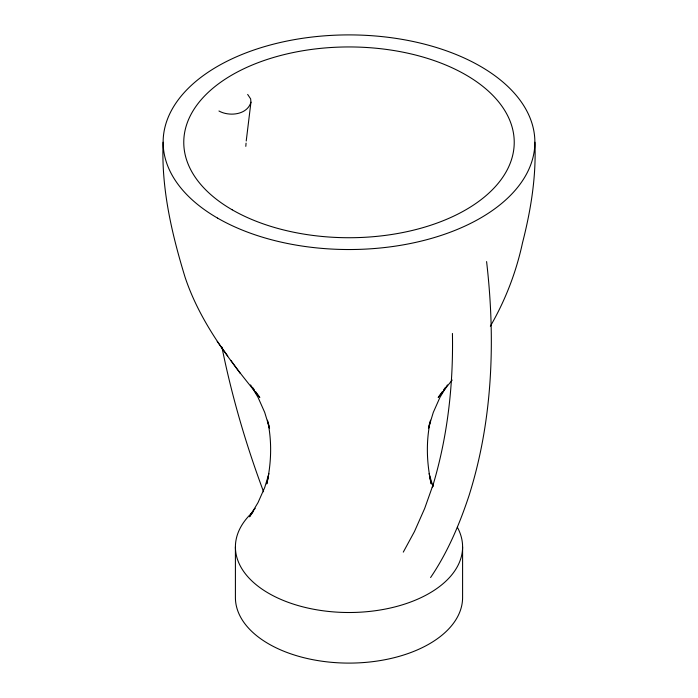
<?xml version="1.0" encoding="UTF-8"?>
<svg xmlns="http://www.w3.org/2000/svg" width="698" height="698" viewBox="0 0 698 698"><rect width="100%" height="100%" fill="white"/><g stroke="black" fill="none" stroke-linecap="round" stroke-linejoin="round"><path stroke-width="1.05" d="M163.123 142.218C161.159 188.268 171.752 233.76 185.162 277.499C200.37 322.773 229.912 360.979 259.804 397.476L255.564 391.578M245.809 146.353L246.062 143.142M246.228 140.996L250.948 102.196L250.643 98.907L247.668 94.422M430.509 420.205C425.876 441.18 426.583 463.053 431.259 483.95L429.628 476.786M268.372 476.786L266.741 483.95C271.417 463.053 272.124 441.18 267.491 420.205M429.863 422.124L428.459 428.275L433.284 412.422L439.984 397.328L447.427 384.912M268.939 473.645L264.716 487.509L258.016 502.604L249.509 516.799L253.138 511.73M250.948 102.196C247.267 115.013 229.162 116.749 218.954 110.999M490.354 326.202C505.369 300.323 516.215 272.107 522.497 242.86C530.908 210.028 536.404 176.21 534.877 142.218M403.287 552.127L414.464 531.544L424.689 508.423L433.414 483.793L432.332 487.352C447.523 437.62 453.43 385.348 452.426 333.443M430.587 577.543C447.706 552.31 459.668 523.962 469.196 495.1L470.278 491.54C492.954 417.325 495.432 338.26 486.593 261.576M442.436 391.578L438.196 397.476L452.191 380.044M443.649 389.885L445.464 387.355M250.626 514.138L255.215 508.292M217.209 341.392L227.766 355.997M230.837 360.386L240.304 373.474M252.536 387.355L254.351 389.885M250.573 384.912L258.016 397.328L264.716 412.422L269.541 428.275L268.137 422.124M263.582 491.793C246.019 444.731 231.858 396.351 221.912 347.107M429.061 473.645L432.987 486.523M462.591 546.927L462.591 597.523A113.591 65.577 0 0 1 349 663.1A113.591 65.577 0 0 1 235.409 597.523L235.409 546.927M457.347 527.226A113.591 65.577 0 0 1 335.223 612.024A113.591 65.577 0 0 1 252.065 512.742M217.567 218.099A185.877 107.318 0 0 0 528.543 169.989A185.877 107.318 0 0 0 300.89 38.556A185.877 107.318 0 0 0 217.567 218.099M232.172 209.793A165.225 95.39 0 0 0 508.598 167.023A165.225 95.39 0 0 0 306.239 50.195A165.225 95.39 0 0 0 232.172 209.793"/></g></svg>
